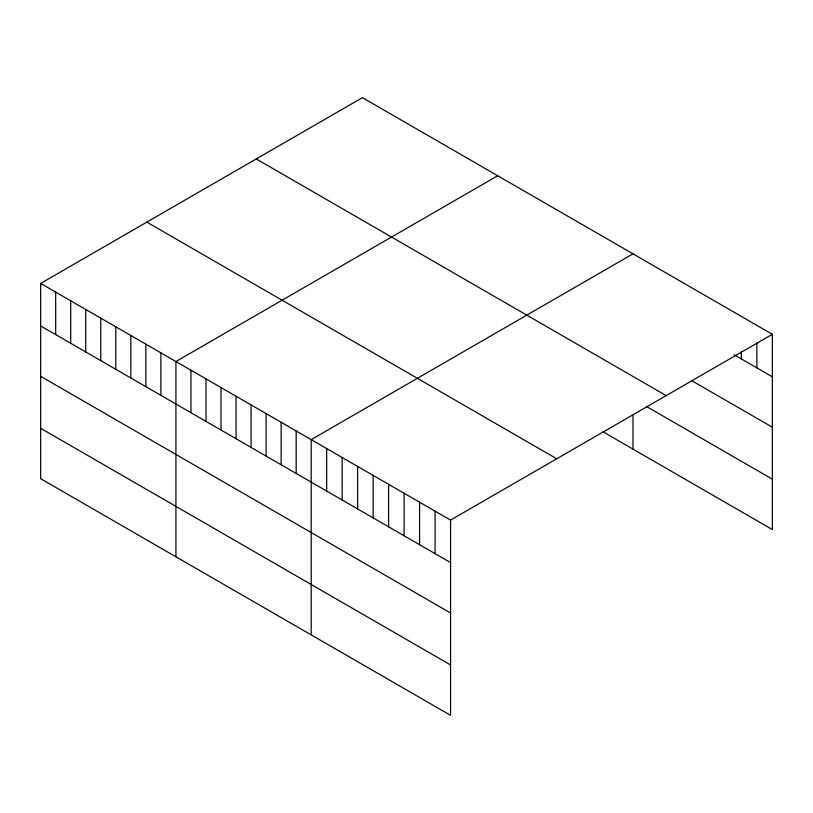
<?xml version="1.0" encoding="UTF-8"?>
<svg xmlns="http://www.w3.org/2000/svg" width="813" height="813" viewBox="0 0 813 813"><rect width="100%" height="100%" fill="white"/><g stroke="black" fill="none" stroke-linecap="round" stroke-linejoin="round"><path stroke-width="1.22" d="M40.65 283.432L450.565 520.086L450.565 715.349L40.65 478.694L40.65 283.432L362.435 97.651L772.35 334.306L772.35 529.568L602.921 431.754M497.708 175.75L175.923 361.531L175.923 556.793M632.981 253.849L311.196 439.63L311.196 634.882M450.565 520.086L772.35 334.306M734.149 354.753L772.35 376.805M691.822 380.728L772.35 427.211M256.247 158.952L666.162 395.616M646.396 406.439L772.35 479.162M146.838 222.122L556.753 458.786M40.65 325.922L450.565 562.586M40.65 376.338L450.565 613.002M40.65 428.278L450.565 664.943M756.862 342.862L756.862 367.862M741.375 351.419L741.375 358.919M632.981 415.494L632.981 449.101M435.077 511.153L435.077 553.643M419.589 502.21L419.589 544.7M404.112 493.267L404.112 535.757M388.624 484.324L388.624 526.824M373.137 475.392L373.137 517.881M357.649 466.449L357.649 508.938M342.161 457.506L342.161 499.995M326.684 448.563L326.684 491.062M296.166 430.951L296.166 473.44M281.135 422.272L281.135 464.762M266.105 413.593L266.105 456.083M251.075 404.915L251.075 447.404M236.044 396.236L236.044 438.725M221.014 387.557L221.014 430.057M205.984 378.878L205.984 421.378M190.953 370.21L190.953 412.699M160.893 352.852L160.893 395.342M145.862 344.173L145.862 386.663M130.832 335.495L130.832 377.984M115.802 326.816L115.802 369.305M100.771 318.137L100.771 360.637M85.741 309.458L85.741 351.958M70.711 300.78L70.711 343.279M55.68 292.111L55.68 334.6"/></g></svg>
